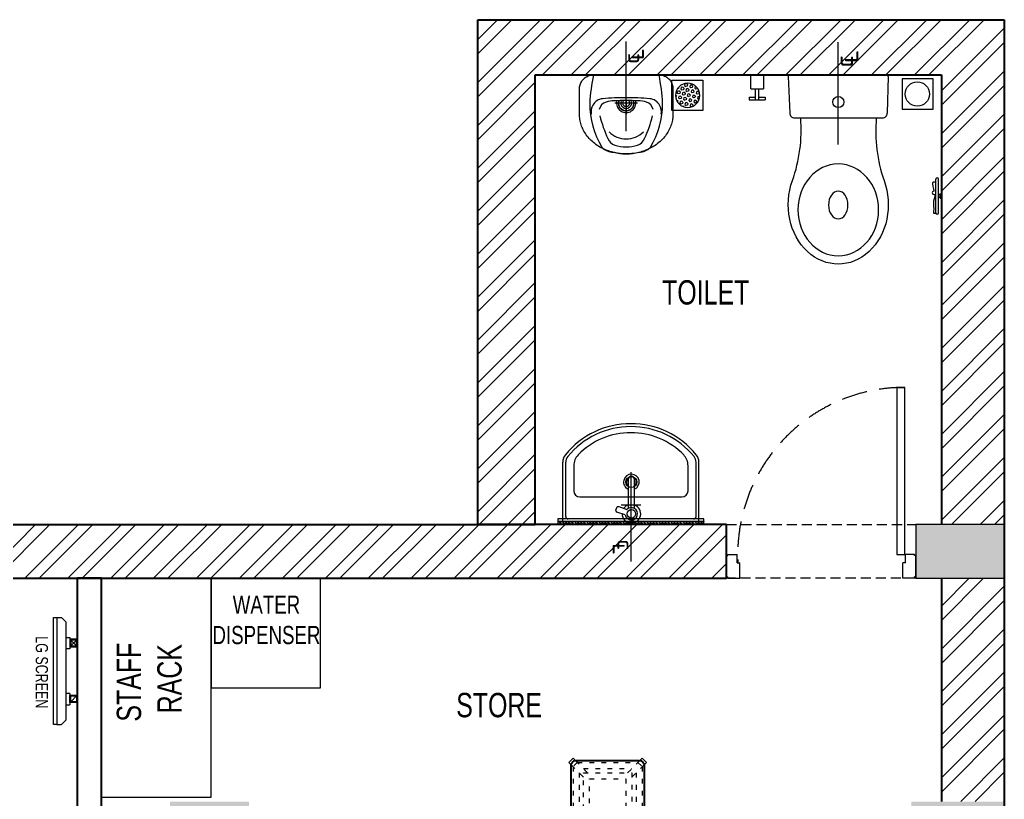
# Model space of a CAD drawing. Header units: feet. Extents: x 9611925 to 9618471, y -6313016 to -6297132.
# Drawn here: x 9614421 to 9618471, y -6300340 to -6297132 of the extents above; entities that cross this region are included whole.
import ezdxf

# ---------------------------------------------------------------- set-up
doc = ezdxf.new("R2010")
doc.units = ezdxf.units.FT
doc.header["$LTSCALE"] = 33
doc.header["$MEASUREMENT"] = 0
for name, pattern in [('a_p6_plan_L18$0$HIDDEN', [0.375, 0.25, -0.125]), ('ACAD_ISO03W100', [30, 12, -18]), ('CENTER', [2, 1.25, -0.25, 0.25, -0.25]), ('DOT2', [0.125, 0, -0.125]), ('HIDDEN', [9.524999999999995, 6.349999999999997, -3.174999999999998]), ('HIDDEN2', [4.7624999999999975, 3.174999999999998, -1.587499999999999])]:
    doc.linetypes.add(name, pattern=pattern)
for name, color, linetype, lineweight in [('A-COL', 243, 'Continuous', 9), ('centerline-toilets', 2, 'CENTER', 13), ('column hatch', 5, 'Continuous', 0), ('Door', 2, 'Continuous', 13), ('ele', 252, 'Continuous', 13), ('Fhitting', 152, 'Continuous', 30), ('Floor-Unit', 1, 'Continuous', 13), ('LENS-DIM', 252, 'Continuous', 5), ('LENS-DOOR', 34, 'Continuous', 20), ('LENS-PARTITION', 21, 'Continuous', 25), ('LENS-TEXT', 31, 'Continuous', 5), ('LENS_CURTAIN', 5, 'a_p6_plan_L18$0$HIDDEN', 9), ('LK-FF&E WALL', 1, 'Continuous', 9), ('LK-IT', 3, 'Continuous', 18), ('LN-ELEVATION-1', 81, 'Continuous', 25), ('LN-ELEVATION-3', 125, 'Continuous', 18), ('LN-ELEVATION-5', 167, 'Continuous', 5), ('LN-HATCH', 251, 'Continuous', 0), ('Mirror', 150, 'Continuous', 20), ('Panelling', 65, 'Continuous', 18), ('PARTITION', 22, 'Continuous', 30), ('Toilet', 5, 'Continuous', 9), ('TV', 92, 'Continuous', 18)]:
    doc.layers.add(name, color=color, linetype=linetype, lineweight=lineweight)
doc.layers.add('A-WALL', color=1, linetype='Continuous')
doc.styles.add('LK TXT', font='GILC____.TTF', dxfattribs={"height": 100})
doc.styles.get("Standard").update_dxf_attribs({"font": 'GILC____.TTF'})

# ---------------------------------------------------------------- blocks, each defined once
blk = doc.blocks.new('Stool')
at = {"layer": 'LN-ELEVATION-1', "ltscale": 0.5}
blk.add_lwpolyline([(-130, 300), (130, 300, -0.4142135623730951), (150, 280), (150, 20, -0.4142135623730951), (130, 0), (-130, 0, -0.4142135623730951), (-150, 20), (-150, 280, -0.4142135623730951)], format="xyb", close=True, dxfattribs=at)
at = {"layer": 'LN-ELEVATION-3', "linetype": 'ACAD_ISO03W100', "ltscale": 0.05}
for p, q in [((-82.3223304701969, 250), (-124.6966991401277, 292.374368671095)), ((-124.696699141059, 292.3743686703965), (124.6966991401277, 292.374368671095)), ((82.3223304701969, 250), (124.6966991401277, 292.374368671095)), ((-100, 232.3223304701969), (-142.3743686703965, 274.6966991415247)), ((-142.3743686708621, 274.6966991410591), (-142.3743686708621, 25.30330085894093)), ((-117.3743686703965, 249.6966991408263), (-117.3743686703965, 50.30330085847527)), ((-99.69669914059341, 267.3743686703965), (99.69669913966209, 267.374368671095)), ((100, 232.3223304701969), (142.3743686703965, 274.6966991415247)), ((117.3743686703965, 249.6966991408263), (117.3743686703965, 50.30330085847527)), ((142.3743686708621, 274.6966991410591), (142.3743686708621, 25.30330085894093)), ((-100, 67.67766952980308), (-142.3743686703965, 25.30330085847527)), ((-82.3223304701969, 50), (-124.6966991401277, 7.625631328905001)), ((82.3223304701969, 50), (124.6966991401277, 7.625631328905001)), ((100, 67.67766952980308), (142.3743686703965, 25.30330085847527)), ((-124.696699141059, 7.625631329603493), (124.6966991401277, 7.625631328905001)), ((-99.69669914059341, 32.62563132960349), (99.69669913966209, 32.625631328905))]:
    blk.add_line(p, q, dxfattribs=at)
for points in [[(-132.2008663183078, 299.8785358476453), (-124.696699141059, 292.3743686703965), (-142.3743686708621, 274.6966991410591), (-149.8785358476452, 282.200866318075)], [(132.2008663183078, 299.8785358476453), (124.696699141059, 292.3743686703965), (142.3743686708621, 274.6966991410591), (149.8785358476452, 282.200866318075)], [(-132.2008663183078, 0.1214641523547471), (-124.696699141059, 7.625631329603493), (-142.3743686708621, 25.30330085894093), (-149.8785358476452, 17.79913368192501)], [(132.2008663183078, 0.1214641523547471), (124.696699141059, 7.625631329603493), (142.3743686708621, 25.30330085894093), (149.8785358476452, 17.79913368192501)]]:
    blk.add_lwpolyline(points, dxfattribs=at)
for points in [[(-100, 250), (100, 250), (100, 50), (-100, 50)], [(-75, 225), (75, 225), (75, 75), (-75, 75)]]:
    blk.add_lwpolyline(points, close=True, dxfattribs=at)
at = {"layer": 'LN-ELEVATION-5', "ltscale": 0.5}
for points in [[(-149.8785358476452, 282.200866318075), (-160.0520382001996, 292.3743686706293), (-142.3743686708621, 310.0520381999668), (-132.2008663183078, 299.8785358478781)], [(149.8785358476452, 282.200866318075), (160.0520382001996, 292.3743686706293), (142.3743686708621, 310.0520381999668), (132.2008663183078, 299.8785358478781)], [(-149.8785358476452, 17.79913368192501), (-160.0520382001996, 7.625631329370662), (-142.3743686708621, -10.05203819996677), (-132.2008663183078, 0.1214641521219164)], [(149.8785358476452, 17.79913368192501), (160.0520382001996, 7.625631329370662), (142.3743686708621, -10.05203819996677), (132.2008663183078, 0.1214641521219164)]]:
    blk.add_lwpolyline(points, dxfattribs=at)
blk = doc.blocks.new('CLINIC SCREEN')
at = {"layer": 'TV'}
for p, q in [((-103.1090284836336, 42.85441964946222), (-127.4114311772946, 18.55201695591665)), ((-127.4114311772946, 42.85441964946222), (-103.1090284836336, 18.55201695591665)), ((102.7052824410566, 42.85441964946222), (127.007685134602, 18.55201695591665))]:
    blk.add_line(p, q, dxfattribs=at)
at = {"layer": 'TV', "ltscale": 12}
for p, q in [((-220.0000000000082, -19.41163062257681), (-200.5883693773149, 0)), ((200.5883693773149, 0), (-200.5883693773149, 0)), ((-138.5315413423604, 0), (-138.5315413423604, 15.514207008644)), ((-138.5315413423604, 15.514207008644), (-91.98892031613741, 15.514207008644)), ((-91.98892031613741, 15.514207008644), (-91.98892031613741, 0)), ((91.98892031610741, 15.514207008644), (91.98892031610741, 0)), ((91.98892031610741, 15.514207008644), (138.5315413423595, 15.514207008644)), ((138.5315413423595, 0), (138.5315413423595, 15.514207008644)), ((219.9999999999918, -19.41163062257681), (200.5883693773149, 0)), ((-220.0000000000082, -38.82326124538668), (-220.0000000000082, -19.41163062257681)), ((219.9999999999918, -38.82326124538668), (219.9999999999918, -19.41163062257681))]:
    blk.add_line(p, q, dxfattribs=at)
at = {"layer": 'TV'}
for points in [[(-130.4492315140169, 15.51421661919448), (-100.0712281470269, 15.51421661919448), (-100.0712281470269, 45.89221998606814), (-130.4492315140169, 45.89221998606814)], [(-127.4114311772946, 18.55201695591665), (-103.1090284836336, 18.55201695591665), (-103.1090284836336, 42.85441964946222), (-127.4114311772946, 42.85441964946222)], [(130.0454854713243, 15.51421661919448), (99.66748210433435, 15.51421661919448), (99.66748210433435, 45.89221998606814), (130.0454854713243, 45.89221998606814)], [(127.007685134602, 18.55201695591665), (102.7052824410566, 18.55201695591665), (102.7052824410566, 42.85441964946222), (127.007685134602, 42.85441964946222)]]:
    blk.add_lwpolyline(points, close=True, dxfattribs=at)
at = {"layer": 'TV', "ltscale": 12}
blk.add_lwpolyline([(-220.0000000000082, -51.71278328332107), (-220.0000000000082, -38.82326124538668), (219.9999999999918, -38.82326124538668), (219.9999999999918, -51.71278328332107)], close=True, dxfattribs=at)
at = {"layer": 'Floor-Unit', "color": 0, "ltscale": 2, "insert": (5.199680584678389, -100.4085774972336), "char_height": 50, "attachment_point": 5}
blk.add_mtext_dynamic_manual_height_columns('LG SCREEN', width=466.4796511627907, gutter_width=12.5, heights=[0], dxfattribs=at)
blk = doc.blocks.new('Wash Basin')
at = {"layer": 'PARTITION', "lineweight": 9}
h = blk.add_hatch(dxfattribs=at)
h.set_pattern_fill('ANSI38', color=256, scale=70, angle=989.9999999999998, style=0, double=1)
h.set_pattern_definition([(314.9999999999998, (-64.71346578747034, -33.32481618935708), (6.187184335382297, 6.187184335382283), []), (44.99999999999993, (-64.71346578747034, -33.32481618935708), (6.187184335382312, 18.56155300614686), [21.875, -13.125])])
h.paths.add_polyline_path([(300.0941287651658, -21.98777738737408), (-300.0941287651658, -22.00000000058208), (-300.0941287651658, -34.00000000058208), (300.0941287651658, -33.98777738737408)])
at = {"layer": 'centerline-toilets', "linetype": 'HIDDEN', "ltscale": 10}
blk.add_line((0, -238.0678792903709), (0, 129.808006190935), dxfattribs=at)
at = {"layer": 'Mirror', "ltscale": 0.5}
blk.add_lwpolyline([(-300.0941287651658, -34.00000000058208), (-300.0941287651658, -46.00000000058208), (300.0941287651658, -46.00000000058208), (300.0941287651658, -34.00000000058208)], close=True, dxfattribs=at)
at = {"layer": 'Panelling', "lineweight": 9}
blk.add_lwpolyline([(-300.0941287651658, -22.00000000058208), (-300.0941287651658, -34.00000000058208), (300.0941287651658, -34.00000000058208), (300.0941287651658, -22.00000000058208)], close=True, dxfattribs=at)
at = {"layer": 'Toilet', "ltscale": 100}
for p, q in [((-280, -32.00000000058208), (-280, -278.3423135242919)), ((-270, -22.00000000058208), (270, -22.00000000058208)), ((280, -32.00000000058208), (280, -278.3423135242919)), ((-268, -55.00000000058207), (-268, -278.3423135242919)), ((-258, -45.00000000058207), (258, -45.00000000058207)), ((268, -55.00000000058207), (268, -278.3423135242919)), ((-14.75394256017171, -88.57836779823992), (-14.58294607303105, -207.8757586760221)), ((10.97367832274176, -207.8757587235195), (10.80268183583394, -88.55792254640254))]:
    blk.add_line(p, q, dxfattribs=at)
blk.add_lwpolyline([(23.11144540272653, -61.62355844548438), (57.69729334814474, -73.5425448747119, -0.4142135623700193), (61.41500012157485, -81.17003832559566), (57.50521344458684, -92.51523855014239, -0.4142135623687794), (49.87771999370306, -96.23294532380532), (16.08098082058132, -84.58590182231274)], format="xyb", dxfattribs=at)
blk.add_lwpolyline([(40.65695853624492, -103.2068005428882), (-41.09953799587674, -103.2068005428882)], dxfattribs=at)
blk.add_lwpolyline([(-235, -264.0271915069043, 0.1918964941694492), (-217.1874080155976, -308.7300831892808, 0.4202357661762754), (217.1874080155976, -308.7300831893172, 0.191896494169451), (235, -264.0271915069115), (235, -160.5000000005821, 0.4142135623730951), (210, -135.5000000005821), (-210, -135.5000000005821, 0.4142135623730951), (-235, -160.5000000005821)], format="xyb", close=True, dxfattribs=at)
for centre, radius in [((-1.975630321074277, -66.50000000058208), 17.5), ((-1.975630321074277, -196.7635957537459), 22.5)]:
    blk.add_circle(centre, radius, dxfattribs=at)
for centre, radius, start, end in [((-270, -32.00000000058208), 10, 90, 180), ((270, -32.00000000058208), 10, 0, 90), ((-258, -55.00000000058207), 10, 90, 180), ((258, -55.00000000058207), 10, 0, 90), ((-1.975630321074277, -197.065354476148), 32.14736256360053, 113.0897544120751, 66.24597926171971), ((-1.975630321074277, -196.7635957537459), 20.45924138120723, 128.0403438055863, 237.2899289984687), ((-1.975630321074277, -196.7635957537459), 20.45924138120723, 304.4732923270086, 50.73322655079215), ((-230, -278.3423135242919), 50, 180, 218.4460647329942), ((-230, -278.3423135242919), 38, 180, 218.4460647329942), ((230, -278.3423135242919), 38, 321.5539352670057, 0), ((230, -278.3423135242919), 50, 321.5539352670057, 0), ((0, -89.26318603751132), 347.736813963071, 219.2825773815098, 320.7174226184902), ((0, -89.25957125263085), 335.7404287479508, 219.3129523468507, 320.6870476531492)]:
    blk.add_arc(centre, radius, start, end, dxfattribs=at)
for centre, major_axis, ratio, start_param, end_param in [((-1.975630321074277, -66.50000000058208), (-0.0007244262846731, 38.33493659709939), 0.9999999997470119, 4.720493185551212, 9.081981632517541), ((-1.975630321074277, -66.50000000058208), (-0.161652407392657, -25.55611315046938), 0.9999999997364025, 1.769108159146172, 7.074098355705205), ((-1.975630321074277, -66.50000000058208), (-0.0007244262846731, 38.33493659709939), 0.9999999997470119, 3.484555387064545, 4.08357603994855), ((-1.80463387700729, -207.8757586997708), (-9.035631208577575, 9.035631208577575), 0.9999999999964067, 0.7853981615407268, 3.926990815130519)]:
    blk.add_ellipse(centre, major_axis=major_axis, ratio=ratio, start_param=start_param, end_param=end_param, dxfattribs=at)
at = {"layer": 'centerline-toilets', "linetype": 'DOT2', "insert": (33.33187728072517, 61.84688704169094), "char_height": 75, "width": 495.826660318515, "attachment_point": 5, "rotation": 90}
blk.add_mtext('{\\fISOCPEUR|b0|i0|c0|p34;℄}', dxfattribs=at)
blk = doc.blocks.new('DLF-RSP-AR-CD-DWG-4DT-3113$0$X-TYPICAL TOILET UPPER FLOORS - 02$0$urinals')
at = {"layer": 'Toilet'}
for p, q in [((-4.5475e-12, -15.56661428403458), (-4.5475e-12, 8.286377168158651)), ((-46.09715475669872, -115.0000000000218), (46.09715475669327, -115.0000000000218)), ((-2.7285e-12, -105.4429753783333), (-2.7285e-12, -161.0971547567169))]:
    blk.add_line(p, q, dxfattribs=at)
blk.add_lwpolyline([(134.9999999999991, 0), (-134.9999999999991, 0, 0.0369487664006767), (-149.9999999999982, -116.1503670555612, 0.1380941034158666), (-99.77423321075003, -297.0872948749238, 0.2217213641091726), (-52.01775628641091, -317.8890631478586, 0.0626559245730378), (-8.49796933122e-05, -325.0000017671497, 0.0626559245730475), (52.01758632703338, -317.8890631478586, 0.2217207008690154), (99.77423321075003, -297.0872948749238, 0.1380941034158641), (149.9999999999982, -116.1503670555685, 0.0369487664006777)], format="xyb", close=True, dxfattribs=at)
for centre, radius, start, end in [((-94.27481093352071, -144.9234715912316), 47.11810289109449, 93.37081731520148, 154.4824387253665), ((-71.39627009237483, -149.8700101487557), 40.22765506777335, 106.7015627441882, 169.7250358418294), ((3.245766915242711, -1238.155136518551), 1144.670244824663, 90.16246512528313, 95.02645179237909), ((-50.51241933281471, -225.3451602337737), 118.5326152894133, 89.54541335481511, 105.8857460775884), ((-0.1277772639159593, -996.2166668547361), 890.7737006409425, 89.99178119205142, 93.18195442305822), ((-2.7285e-12, -115.0000000000218), 40, 167.4279671994436, 12.57203280055641), ((-2.7285e-12, -115.0000000000218), 33, 164.1813978616258, 15.81860213837415), ((-2.7285e-12, -115.0000000000218), 32, 163.604929760328, 16.39507023967201), ((-2.7285e-12, -115.0000000000218), 22.62135413059903, 155.6653304376655, 24.33466956233444), ((-2.7285e-12, -115.0000000000218), 14.7323792469192, 139.9108800322804, 40.08911996771955), ((-3.245766915251806, -1238.155136518551), 1144.670244824663, 84.9735482076209, 89.83753487471687), ((0.1277772639068644, -996.2166668547361), 890.7737006409425, 86.81804557694178, 90.0082188079486), ((50.51241933280562, -225.3451602337737), 118.5326152894133, 74.1142539224116, 90.45458664518488), ((71.39627009236665, -149.8700101487557), 40.22765506777335, 10.27496415817055, 73.29843725581178), ((94.27481093351253, -144.9234715912316), 47.11810289109449, 25.51756127463352, 86.62918268479851), ((-90.95333014834432, -152.7329236622463), 53.77394921319929, 148.4868266886055, 188.6401109395215), ((90.95333014833614, -152.7329236622463), 53.77394921319929, 351.3598890604785, 31.51317331139444), ((413.8982963433118, -38.37868533186702), 538.1616565584166, 193.993991329024, 204.5632062434074), ((-413.8982963433209, -38.37868533186702), 538.1616565584166, 335.4367937565926, 346.006008670976), ((-1.627792572718135, -165.2706388237202), 97.64476427368265, 224.9999999998895, 270.9551967833812), ((1.62779257270995, -165.2706388237202), 97.64476427368265, 269.0448032166188, 315.0000000001105), ((-30.08631462571975, -241.3059337647355), 50, 204.5632062434074, 250.460635897111), ((30.08631462571157, -241.3059337647355), 50, 289.539364102889, 335.4367937565926), ((-1.533770255527997, -160.8517433121305), 135.3705133602697, 250.460635897111, 270.6491845270783), ((1.533770255519812, -160.8517433121305), 135.3705133602697, 269.3508154729217, 289.539364102889)]:
    blk.add_arc(centre, radius, start, end, dxfattribs=at)
blk.add_open_spline([(135.0000000000218, 0), (105.3353530385498, 0), (75.67070607707728, 0), (-13.32323480733907, 2.274e-13), (-72.65252873028328, 2.274e-13), (-132.6900719520337, 2.274e-13), (-133.3983212508398, 2.274e-13), (-134.281768448908, 2.274e-13), (-134.4569663481699, 2.274e-13), (-134.747600608502, 2.274e-13), (-134.8630369695722, 2.274e-13), (-135.0060892340055, 2.274e-13), (-135.0064624712894, -1.193277512e-07), (-135.0170531848381, -2.2849590096e-06), (-135.0223488443722, -4.0993359107e-06), (-135.0382367304996, -1.1737902696e-05), (-135.0488298646186, -1.97575291168e-05), (-135.0806128910378, -5.26041751527e-05), (-135.1018064074043, -8.62189622239e-05), (-135.1654014043424, -0.0002222625089416), (-135.207817332803, -0.0003598904754654), (-135.3351225205075, -0.0009139553433215), (-135.4200691828771, -0.001471573562867), (-135.6751356392894, -0.0037122140454358), (-135.8454819154825, -0.005963027991811), (-136.3574010580367, -0.0150109124137998), (-136.6998544433754, -0.0241035279482276), (-137.7305242649482, -0.0607541935196423), (-138.4220536117127, -0.097686986413919), (-140.5080748643645, -0.2474448411821868), (-141.9140495439027, -0.3992694707415012), (-146.1615007839476, -1.02114614714037), (-149.0331357298746, -1.658535092420152), (-154.7518101202553, -3.41613828127015), (-157.5984620125504, -4.536659711778838), (-163.1465284251908, -7.264764980859354), (-165.8474082270705, -8.872454711613045), (-170.981741827156, -12.53873878342233), (-173.4146413081869, -14.5971666483058), (-177.906166885367, -19.08908202548741), (-179.9643754122968, -21.52215186033345), (-183.6301907623958, -26.65676477099555), (-185.2376312556147, -29.35775349851633), (-187.9652297344436, -34.90597265862334), (-189.0854937427912, -37.75266842165093), (-190.8425938294221, -43.47137026403243), (-191.4797371708415, -46.34298888964758), (-191.9919097605824, -49.84306461127676), (-192.077374217121, -50.50936302376794), (-192.2977468813131, -52.49991862553179), (-192.3966084331296, -53.81579509073117), (-192.4734941441805, -55.66879078878696), (-192.4883196677314, -56.21857700367218), (-192.496870256929, -56.88770939302139), (-192.4980415940107, -57.00997546670373), (-192.4992414002611, -57.19748434012058), (-192.4995479992234, -57.26283923326923), (-192.4998738983178, -57.37188175668461), (-192.4999546497274, -57.41559451898957), (-192.4999950294581, -57.47262341266742), (-192.4999998312229, -57.48595819937031), (-192.5000003243775, -57.52595679718206), (-192.4999999999782, -57.60927353243437), (-192.4999999999782, -57.72001920997377), (-192.4999999999782, -57.77539204874369), (-192.4999999999782, -57.94151056505302), (-192.4999999999782, -58.05225624259264), (-192.4999999999782, -58.38449327521129), (-192.4999999999782, -58.60598463029032), (-192.4999999999782, -59.27045869552739), (-192.4999999999782, -59.71344140568567), (-192.4999999999782, -61.04238953616004), (-192.4999999999782, -61.92835495647637), (-192.4999999999782, -64.58625121742534), (-192.4999999999782, -66.35818205805799), (-192.4999999999782, -71.67397457995594), (-192.4999999999782, -75.21783626122124), (-192.4999999999782, -85.84942130501715), (-192.4999999999782, -92.93714466754773), (-192.4999999999782, -114.2003147551393), (-192.4999999999782, -128.3757614802005), (-192.4999999999782, -146.0625065335298), (-192.4999999999782, -144.5738048617977), (-192.4999999999782, -149.2112419741259), (-192.4999999999782, -150.3373807581863), (-192.4999999999782, -153.7157971103672), (-192.4999999999782, -155.9680746784879), (-192.4999999999782, -158.5060066698138), (-192.4999999999782, -158.7916610930192), (-192.4999999999782, -159.2427020504906), (-192.4999999999782, -159.4080885847565), (-192.4999999999782, -159.6877588407215), (-192.4999999999782, -159.8020425624204), (-192.4999999999782, -159.9401879191086), (-192.4999999999782, -159.9640495540977), (-192.4999999999782, -160.0097689728666), (-192.499996421247, -160.0440525330155), (-192.4999643757641, -160.104952970559), (-192.4999385281542, -160.1354066471763), (-192.4998314906368, -160.2267780325826), (-192.4997208060357, -160.2877060969351), (-192.4992706129669, -160.4705315680455), (-192.4988129651545, -160.5924702530042), (-192.4969661832839, -160.9584502616815), (-192.4951032094926, -161.2026555415623), (-192.4876087275813, -161.9359178476325), (-192.4800716371877, -162.4256213779233), (-192.4497571986702, -163.8972417424418), (-192.4192763048381, -164.8816689491061), (-192.2963859407732, -167.8443601815493), (-192.1725217451708, -169.8320432125226), (-191.6702797904039, -175.8273667212115), (-191.1611082412308, -179.8674218867413), (-189.2689630843825, -190.9417939809036), (-187.5187975353817, -198.0301520545986), (-182.8335725814559, -212.1757821290298), (-179.8980525958225, -219.2325052385784), (-172.8234117350846, -233.0968568300414), (-168.6841000434473, -239.9037905012674), (-159.2549403987001, -253.0454586305236), (-153.9652371668557, -259.379470229105), (-142.3610169376685, -271.3688433516364), (-136.0469754966913, -277.0235842421638), (-122.5830627030569, -287.4852784505018), (-115.4339174138625, -292.2918274844595), (-100.5336337623292, -300.9411013099287), (-92.78333124286517, -304.7837051255591), (-76.93540386034736, -311.4502324650508), (-68.83856359988783, -314.2743166926488), (-52.54813771902468, -318.9094578767903), (-44.3551540822018, -320.7208905446411), (-28.09766422605981, -323.3885338293181), (-20.03351017174828, -324.2452316631242), (-9.424407998249535, -324.8186507928577), (-6.740670549843343, -324.9146929727227), (-2.541294352623708, -324.9908912051677), (-1.014315851566152, -325.0028880619856), (2.036791116084486, -324.9959492932932), (3.569827181100436, -324.9769325151441), (8.189732633019958, -324.8718838178048), (11.29743471029269, -324.7378363960885), (20.68934946575928, -324.1333461154121), (27.04290265062991, -323.4601654556735), (41.80139781238676, -321.2305755023596), (50.23999478411247, -319.4658943264186), (67.03734023472111, -314.8652250617469), (75.39541298363952, -312.0287856304914), (91.75936961286243, -305.2736148746307), (99.7643516501057, -301.3546813595407), (115.1434400448929, -292.4912148852103), (122.5165764177182, -287.5468142099547), (136.3756982075897, -276.758097672075), (142.8608430866302, -270.9142526187757), (154.7380516223206, -258.5122041911341), (160.1295767143733, -251.9547274426545), (169.6852635787454, -238.3524876585086), (173.8492842636328, -231.3085654467875), (180.8978067359608, -216.9779216659792), (183.7825645728694, -209.6919949490896), (188.3007156192507, -195.1140848347474), (189.9346737316168, -187.8227087036603), (191.1840609344508, -179.3163223890908), (191.3580380264129, -178.0039348904486), (191.8233173539161, -174.0784034933799), (192.057946061775, -171.4769170618926), (192.282645325045, -167.9054949954279), (192.3343052322775, -166.9187583098144), (192.4580821737554, -163.9678661429329), (192.4989909393634, -162.013038042752), (192.5000275633615, -159.9821342127634), (192.5000000000218, -159.9224785452215), (192.5000000000218, -159.79307529839), (192.5000000000218, -159.7283736749743), (192.5000000000218, -159.5342688047269), (192.5000000000218, -159.4048655578954), (192.5000000000218, -159.0166558174007), (192.5000000000218, -158.7578493237377), (192.5000000000218, -157.9814298427484), (192.5000000000218, -157.4638168554225), (192.5000000000218, -155.9109778934439), (192.5000000000218, -154.8757519187916), (192.5000000000218, -151.7700739948347), (192.5000000000218, -149.6996220455301), (192.5000000000218, -143.4882661976162), (192.5000000000218, -144.347362299007), (192.5000000000218, -131.9246506031793), (192.5000000000218, -123.642842805961), (192.5000000000218, -98.79741941430552), (192.5000000000218, -82.23380381986885), (192.5000000000218, -64.84578365063203), (192.5000000000218, -64.0213790758321), (192.5000000000218, -61.54816535143254), (192.5000000000218, -59.89935620183292), (192.5000000000218, -58.00998844622473), (192.5000000000218, -57.76942984021594), (192.5000000000218, -57.49274907784002), (192.499998838924, -57.47911258059002), (192.4999756668194, -57.44431269662868), (192.4999561805543, -57.4269094915121), (192.4998739944462, -57.37469011354438), (192.499787567282, -57.3398641780534), (192.4994331634852, -57.23534753620175), (192.4990700643893, -57.16561799409532), (192.4975985787632, -56.95627575957587), (192.4961080012763, -56.81650945311571), (192.4900940107291, -56.39661016926675), (192.4840282944246, -56.11587673401686), (192.4595555625769, -55.2713907425973), (192.4348721360084, -54.70535101709879), (192.3348933918678, -52.99906669626466), (192.2336529024164, -51.85063392816892), (191.8201097009723, -48.38130602370188), (191.3976066809859, -46.03606142272087), (190.0123624707134, -40.43900391265924), (188.9035838720251, -37.18247124511481), (186.0547772968666, -30.82026903956307), (184.3144513501752, -27.71555679796666), (180.2457153816676, -21.83694617079323), (177.9175711211701, -19.06409479178683), (172.7827831035551, -14.00634504821505), (169.9769390510123, -11.72221112323927), (164.0463850254914, -7.747615767943671), (160.9227285040119, -6.057372140880033), (154.5371660888572, -3.309309329362349), (151.2761959855666, -2.251153484609176), (144.7863564140075, -0.7410639178328893), (141.558048455473, -0.2884559583496866), (137.2641564939213, -0.0330454220411411), (136.1252210402749, 0), (135.0000000000218, 0)], degree=3, knots=[0, 0, 0, 0, 0.3296071884608014, 0.3296071884608014, 0.9888215653824044, 0.9888215653824044, 0.9966910020358062, 0.9966910020358062, 0.9986376453609405, 0.9986376453609405, 0.9999202715950525, 0.9999202715950525, 1.000227114965755, 1.000227114965755, 1.000533958336457, 1.000533958336457, 1.001147645077862, 1.001147645077862, 1.002375018560673, 1.002375018560673, 1.004829765526294, 1.004829765526294, 1.009739259457536, 1.009739259457536, 1.019558247320021, 1.019558247320021, 1.039196223044989, 1.039196223044989, 1.078472174494926, 1.078472174494926, 1.1570240773948, 1.1570240773948, 1.314127883194549, 1.314127883194549, 1.471231688994297, 1.471231688994297, 1.628335494794045, 1.628335494794045, 1.785439300593793, 1.785439300593793, 1.942543106393542, 1.942543106393542, 2.09964691219329, 2.09964691219329, 2.256750717993039, 2.256750717993039, 2.413854523792787, 2.413854523792787, 2.45094359105979, 2.45094359105979, 2.525121725593796, 2.525121725593796, 2.55664088826819, 2.55664088826819, 2.563698676682492, 2.563698676682492, 2.567478738951607, 2.567478738951607, 2.570009988159922, 2.570009988159922, 2.570782632421826, 2.570782632421826, 2.572327920945634, 2.572327920945634, 2.573873209469442, 2.573873209469442, 2.576963786517057, 2.576963786517057, 2.583144940612287, 2.583144940612287, 2.595507248802747, 2.595507248802747, 2.620231865183668, 2.620231865183668, 2.669681097945509, 2.669681097945509, 2.768579563469191, 2.768579563469191, 2.966376494516556, 2.966376494516556, 3.361970356611286, 3.361970356611286, 3.459960077400161, 3.459960077400161, 3.491387206257657, 3.491387206257657, 3.55424146397265, 3.55424146397265, 3.562213215317918, 3.562213215317918, 3.566828653483477, 3.566828653483477, 3.570017966647174, 3.570017966647174, 3.57068387273989, 3.57068387273989, 3.57129385740351, 3.57129385740351, 3.57190384206713, 3.57190384206713, 3.573123811394369, 3.573123811394369, 3.575563750048849, 3.575563750048849, 3.580443627357808, 3.580443627357808, 3.590203381975726, 3.590203381975726, 3.609722891211562, 3.609722891211562, 3.648761909683234, 3.648761909683234, 3.726839946626579, 3.726839946626579, 3.861362010243008, 3.861362010243008, 3.995884073859437, 3.995884073859437, 4.130406137475866, 4.130406137475866, 4.264928201092295, 4.264928201092295, 4.399450264708724, 4.399450264708724, 4.533972328325153, 4.533972328325153, 4.668494391941582, 4.668494391941582, 4.803016455558011, 4.803016455558011, 4.93753851917444, 4.93753851917444, 5.072060582790869, 5.072060582790869, 5.118026198867305, 5.118026198867305, 5.144558031518944, 5.144558031518944, 5.171089864170584, 5.171089864170584, 5.224153529473863, 5.224153529473863, 5.330280860080422, 5.330280860080422, 5.468862833682332, 5.468862833682332, 5.607444807284243, 5.607444807284243, 5.746026780886153, 5.746026780886153, 5.884608754488064, 5.884608754488064, 6.023190728089974, 6.023190728089974, 6.161772701691885, 6.161772701691885, 6.300354675293795, 6.300354675293795, 6.438936648895706, 6.438936648895706, 6.577518622497616, 6.577518622497616, 6.60287550622664, 6.60287550622664, 6.653589273684687, 6.653589273684687, 6.673028302144214, 6.673028302144214, 6.711906359063266, 6.711906359063266, 6.71371198576324, 6.71371198576324, 6.715517612463215, 6.715517612463215, 6.719128865863165, 6.719128865863165, 6.726351372663065, 6.726351372663065, 6.740796386262864, 6.740796386262864, 6.769686413462464, 6.769686413462464, 6.827466467861662, 6.827466467861662, 6.943026576660058, 6.943026576660058, 7.174146794256852, 7.174146794256852, 7.63638722945044, 7.63638722945044, 7.659393868747179, 7.659393868747179, 7.705407147340659, 7.705407147340659, 7.712120410764156, 7.712120410764156, 7.713128470941848, 7.713128470941848, 7.71413653111954, 7.71413653111954, 7.716152651474923, 7.716152651474923, 7.720184892185691, 7.720184892185691, 7.728249373607226, 7.728249373607226, 7.744378336450297, 7.744378336450297, 7.776636262136437, 7.776636262136437, 7.841152113508718, 7.841152113508718, 7.970183816253281, 7.970183816253281, 8.148440131053812, 8.148440131053812, 8.32669644585434, 8.32669644585434, 8.504952760654874, 8.504952760654874, 8.683209075455405, 8.683209075455405, 8.861465390255937, 8.861465390255937, 9.039721705056468, 9.039721705056468, 9.217978019857, 9.217978019857, 9.283185307179586, 9.283185307179586, 9.283185307179586, 9.283185307179586], dxfattribs=at)
blk = doc.blocks.new('jALI')
at = {"layer": 'Toilet', "ltscale": 5}
h = blk.add_hatch(dxfattribs=at)
h.set_pattern_fill('HEX', color=256, scale=50, angle=135, double=1)
h.set_pattern_definition([(135, (-344825.8629864738, 460708.1869492117), (-7.654655446197432, -7.65465544619743), [6.25, -12.5]), (255, (-344825.8629864738, 460708.1869492117), (10.4564537967226, -2.80179835052517), [6.25, -12.5]), (195, (-344830.2824038562, 460712.6063665941), (2.801798350525164, -10.4564537967226), [6.25, -12.5])])
edge = h.paths.add_edge_path()
edge.add_arc((-393187.5478222936, 163647.6289079433), 50, -90, 270)
blk.add_lwpolyline([(-393249.5478222936, 163581.8745342398), (-393125.5478222936, 163581.8745342398), (-393125.5478222936, 163709.3782789116), (-393249.5478222936, 163709.3782789116)], close=True, dxfattribs=at)
blk.add_circle((-393187.5478222936, 163647.6289079433), 50, dxfattribs=at)
blk = doc.blocks.new('Urinal')
at = {"layer": 'centerline-toilets', "linetype": 'HIDDEN', "ltscale": 10}
blk.add_line((0, 230.8758839690709), (0, -137.000001512235), dxfattribs=at)
at = {"layer": 'Fhitting', "lineweight": 0, "ltscale": 0.5, "rotation": 180}
blk.add_blockref('DLF-RSP-AR-CD-DWG-4DT-3113$0$X-TYPICAL TOILET UPPER FLOORS - 02$0$urinals', (0, -4.656613e-10), dxfattribs=at)
at = {"layer": 'Fhitting', "lineweight": 0, "ltscale": 0.5, "xscale": -1, "rotation": 90}
blk.add_blockref('jALI', (163394.4367869734, -393103.5478222946), dxfattribs=at)
at = {"layer": 'centerline-toilets', "linetype": 'DOT2', "insert": (-31.35624695965089, -69.03888236299099), "char_height": 75, "width": 495.826660318515, "attachment_point": 5, "rotation": 269.99999999999994}
blk.add_mtext('{\\fISOCPEUR|b0|i0|c0|p34;℄}', dxfattribs=at)
blk = doc.blocks.new('WC')
at = {"layer": 'centerline-toilets', "linetype": 'HIDDEN', "ltscale": 10}
blk.add_line((0, 286.2958382707602), (0, -134.6853325402244), dxfattribs=at)
at = {"layer": 'Toilet'}
for p, q in [((-412.7979797990993, 566.9391568473073), (-412.7979797990993, 428.9391568473075)), ((-400.7979797990993, 566.9391568473073), (-400.7979797990993, 428.9391568473075)), ((-418.7979797990992, 506.9391568473074), (-424.7979797990992, 506.9391568473074)), ((-424.7979797990992, 506.9391568473074), (-424.7979797990992, 488.9391568473074)), ((-418.7979797990992, 488.9391568473074), (-424.7979797990992, 488.9391568473074)), ((-418.7979797990992, 506.9391568473074), (-418.7979797990992, 488.9391568473074)), ((-418.7979797990992, 503.9391568473075), (-412.7979797990993, 503.9391568473075)), ((-418.7979797990992, 491.9391568473074), (-412.7979797990993, 491.9391568473074)), ((180.5927414200269, 176.815278308868), (-182.556142896181, 176.815278308868)), ((-205.7725320039317, 5.926001816396819), (-201.7160837631672, 157.2330230183852)), ((205.7725320039317, 5.926001816396819), (199.7526822867803, 157.2330230183852)), ((-200.0543949760031, 0), (200.0543949760031, 0))]:
    blk.add_line(p, q, dxfattribs=at)
at = {"layer": 'Toilet', "ltscale": 100}
for p, q in [((366.0861393199302, 102.9920874625677), (300.3083048430271, 102.9920874625095)), ((300.30830484326, 91.54852218885208), (300.3083048430271, 102.9920874625095)), ((326.331082917517, 91.54852218885208), (300.30830484326, 91.54852218885208)), ((326.331082917517, 102.9920874625095), (326.331082917517, 57.21782636787975)), ((340.063361245906, 102.9920874625095), (340.0633612461388, 57.21782636787975)), ((366.086139320163, 91.54852218891027), (340.0633612461388, 91.54852218885208)), ((366.086139320163, 91.54852218891027), (366.086139320163, 102.9920874625677)), ((307.1744440074545, -4.074536e-10), (307.1744440074545, 57.21782636787975)), ((359.2200001559686, 57.21782636793796), (307.1744440074545, 57.21782636787975)), ((359.2200001559686, 57.21782636793796), (359.2200001559686, -3.49246e-10)), ((359.2200001559686, -3.49246e-10), (307.1744440074545, -4.074536e-10))]:
    blk.add_line(p, q, dxfattribs=at)
at = {"layer": 'Toilet'}
blk.add_circle((-0.2857134367804974, 111.5676235100181), 22.88713054731488, dxfattribs=at)
for centre, radius, start, end in [((-406.7979797990992, 566.9391568473073), 6, 0, 180), ((-406.7979797990992, 428.9391568473075), 6, 180, 0), ((-776.4252137581352, 231.0819697503539), 622.2680866278017, 354.9970003378784, 19.06186307169785), ((776.0328844110481, 226.3990844733362), 623.4432827196409, 160.519589047048, 184.5616761992302), ((-182.4380497655365, 157.5352372747657), 19.28040269973926, 90.35094080903318, 180.8981301276673), ((180.4746482893824, 157.5352372747657), 19.28040269973926, 359.1018698723327, 89.64905919096681), ((-200.0543949760031, 5.72178263682872), 5.72178263682872, 177.9545915110681, 270), ((200.0543949760031, 5.72178263682872), 5.72178263682872, 270, 2.045408488931865)]:
    blk.add_arc(centre, radius, start, end, dxfattribs=at)
at = {"layer": 'Toilet', "extrusion": (0, 0, -1)}
for centre, major_axis, ratio, start_param, end_param in [((0, 533.5337650458841), (-8.43e-14, -244.6286735628217), 0.8420279271674843, 7.436325980537995, 11.41322994100081), ((0, 535.0673360529563), (-1.97e-14, -57.2178263682872), 0.7, 1.570796326794896, 7.853981633974482)]:
    blk.add_ellipse(centre, major_axis=major_axis, ratio=ratio, start_param=start_param, end_param=end_param, dxfattribs=at)
blk.add_ellipse((0, 555.0129157723858), major_axis=(-6.5e-14, -188.8188270153477), ratio=0.8787878787878787, dxfattribs=at)
at = {"layer": 'Toilet'}
blk.add_open_spline([(-400.7979797990993, 440.9812579345889), (-397.1017245875382, 440.5392413198887), (-384.272368182084, 439.0050429589682), (-388.9986424445753, 459.3206578283151), (-395.6177634203054, 479.7532535305932), (-385.6000390281565, 477.9531818908857), (-385.8943579708215, 491.277749300945), (-402.6759011854702, 487.229470669479), (-384.8389140961484, 532.0884480134423), (-395.5184431350181, 546.6368104346082), (-390.8815714643073, 570.2364144729171), (-397.1683210631592, 568.7960733613664), (-400.7979797990993, 567.9644915373938)], degree=3, knots=[0, 0, 0, 0, 9.744971934705973, 33.82388686810737, 47.58355076290899, 49.4979151278385, 60.56050204634084, 63.82228440520703, 93.50801890349248, 135.7569247839274, 141.9043522613065, 150.3019062020757, 150.3019062020757, 150.3019062020757, 150.3019062020757], dxfattribs=at)
at = {"layer": 'Fhitting', "lineweight": 0, "ltscale": 0.5, "rotation": 270}
blk.add_blockref('jALI', (-163972.8745342343, -393109.1750712174), dxfattribs=at)
at = {"layer": 'centerline-toilets', "linetype": 'DOT2', "insert": (-35.88272588187829, -56.91358223470706), "char_height": 85.8267395524308, "width": 567.4024751774504, "attachment_point": 5, "rotation": 270}
blk.add_mtext('{\\fISOCPEUR|b0|i0|c0|p34;℄}', dxfattribs=at)
blk = doc.blocks.new('*U50')
at = {"layer": 'LENS-DOOR'}
for p, q in [((548118.8452669581, 1779262.445513586), (548118.8452669512, 1778575.612122191)), ((548118.8452669581, 1779262.445513586), (548151.2940886718, 1779262.445513572)), ((548151.2940886451, 1778575.612122177), (548151.2940886718, 1779262.445513572)), ((547418.4915317516, 1778570.203985283), (547423.8996686843, 1778570.203985258)), ((547418.4915317273, 1778482.514290841), (547418.4915317516, 1778570.203985283)), ((547423.8996686894, 1778575.61212223), (547461.75662736, 1778575.61212222)), ((547423.8996686843, 1778570.203985258), (547423.8996686894, 1778575.61212223)), ((547461.7566273455, 1778540.459232103), (547461.75662736, 1778575.61212222)), ((548118.8452669512, 1778575.612122191), (548151.2940886451, 1778575.612122177)), ((548191.8551158066, 1778575.612122211), (548153.9981571262, 1778575.612122177)), ((548153.9981571165, 1778540.459232065), (548153.9981571262, 1778575.612122177)), ((548191.8551157968, 1778570.203985239), (548191.8551158066, 1778575.612122211)), ((548197.2632527371, 1778570.203985239), (548191.8551157968, 1778570.203985239)), ((548197.263252725, 1778482.514290831), (548197.2632527371, 1778570.203985239)), ((547461.7566273455, 1778540.459232103), (547472.5729012527, 1778540.459232084)), ((547472.57290125, 1778477.106153903), (547472.5729012527, 1778540.459232084)), ((548143.181883229, 1778477.106153841), (548143.1818832144, 1778540.459232036)), ((548153.9981571165, 1778540.459232065), (548143.1818832144, 1778540.459232036)), ((547418.4915317273, 1778482.514290841), (547423.8996686867, 1778482.514290841)), ((547423.8996686867, 1778477.106153913), (547423.8996686867, 1778482.514290841)), ((547423.8996686867, 1778477.106153913), (547472.57290125, 1778477.106153903)), ((548191.8551157822, 1778477.10615386), (548143.181883229, 1778477.106153841)), ((548191.8551157822, 1778477.10615386), (548191.8551157822, 1778482.514290831)), ((548197.263252725, 1778482.514290831), (548191.8551157822, 1778482.514290831))]:
    blk.add_line(p, q, dxfattribs=at)
at = {"layer": 'LENS-DOOR', "color": 7, "linetype": 'HIDDEN2'}
blk.add_ellipse((548151.2940886451, 1778575.612122177), major_axis=(-686.8333928178016, 0.0035751874095782), ratio=0.9999999979146821, start_param=-1.570791121506941, end_param=0.0512086788949202, dxfattribs=at)
blk = doc.blocks.new('A$C79d33211')
at = {"layer": 'column hatch'}
h = blk.add_hatch(color=8, dxfattribs=at)
h.dxf.hatch_style = 1
h.paths.add_polyline_path([(3121.175347477198, -5306.958965048194), (2723.393348708749, -5306.958965048194), (2723.393348708749, -5820.710830215364), (3121.175347477198, -5820.710830215364)])
h.paths.add_polyline_path([(25.40108896791935, -5160.592115476728), (-276.2509049028158, -5160.592115476728), (-276.2509049028158, -5514.921799395233), (25.40108895301819, -5514.921799395233)])
h.paths.add_polyline_path([(-2905.87731321156, -5903.809732742608), (-3305.990715119057, -5908.47807560116), (-3301.326175287366, -6416.789603043348), (-2899.946735709906, -6412.106488622725)])
h.paths.add_polyline_path([(-3034.129782110453, 2650.034642547369), (-3384.513172637671, 2648.393933154643), (-3382.185202935711, 2394.706779114902), (-3034.129782110453, 2396.336587533355)])
h.paths.add_polyline_path([(0, 354.3296839185059), (-250.8498159497976, 354.3296839185059), (-250.8498159497976, 0), (0, 0)])
h.paths.add_polyline_path([(0, 2655.199726831168), (-250.8498159497976, 2655.199726831168), (-250.8498159497976, 2386.416801113635), (0, 2386.416801113635)])
h.paths.add_polyline_path([(-250.8498159497976, 2655.199726831168), (-276.2509049028158, 2655.199726831168), (-276.2509049028158, 2386.416801113635), (-250.8498159497976, 2386.416801113635)])
h.paths.add_polyline_path([(25.40108896791935, 2655.199726831168), (0, 2655.199726831168), (0, 2386.416801113635), (25.40108895301819, 2386.416801113635)])
h.paths.add_polyline_path([(3121.175347477198, 2649.750983919949), (2750.889859974384, 2649.750983916223), (2750.889859974384, 2395.740094266832), (3121.175347477198, 2395.740094266832)])
h.paths.add_polyline_path([(3121.175347477198, 5906.539114344865), (2738.788781180978, 5906.539114341139), (2738.788781180978, 5653.618621304631), (3121.175347477198, 5653.618621304631)])
h.paths.add_polyline_path([(3121.175347477198, 7046.011557545513), (2757.289428174496, 7046.011557541787), (2757.289428174496, 6825.007229872048), (3121.175347477198, 6825.007229872048)])
h.paths.add_polyline_path([(0, 5906.539114341139), (-250.8498159497976, 5906.539114341139), (-250.8498159497976, 5652.528224691748), (0, 5652.528224691748)])
h.paths.add_polyline_path([(-250.8498159497976, 5906.539114341139), (-310.8072192817926, 5906.539114341139), (-310.8072192817926, 5652.528224691748), (-250.8498159497976, 5652.528224691748)])
h.paths.add_polyline_path([(14.45847381651401, 5906.539114341139), (0, 5906.539114341139), (0, 5652.528224691748), (14.45847381651401, 5652.528224691748)])
h.paths.add_polyline_path([(-3049.318681374192, 5893.71572827734), (-3049.379889383912, 5906.787068001926), (-3414.398254777305, 5905.077828723937), (-3412.07739465218, 5652.165430497378), (-3049.318681374192, 5653.864088719711)])
at = {"layer": 'LN-HATCH'}
h = blk.add_hatch(dxfattribs=at)
h.set_pattern_fill('ANSI32', color=256, scale=333, angle=180)
h.set_pattern_definition([(225, (-7066126.971059603, 5281049.977552323), (88.29995930067012, -88.29995930067015), []), (225, (-7066185.837699038, 5281049.977552323), (88.29995930067012, -88.29995930067015), [])])
h.paths.add_polyline_path([(3121.175347477198, 2395.740094266832), (2801.692037910223, 2395.740094266832), (2801.692037910223, -5306.958965048194), (3121.175347477198, -5306.958965048194)])
h.paths.add_polyline_path([(-3083.743459641933, 2396.104265942238), (-3382.185202935711, 2394.706779114902), (-3305.990715119057, -5908.47807560116), (-2986.892774686218, -5904.754984636792)])
h.paths.add_polyline_path([(-3098.997194856405, 5653.63146352768), (-3412.07739465218, 5652.165430497378), (-3384.513172637671, 2648.393933154643), (-3084.931403085589, 2649.796758278273)])
h.paths.add_polyline_path([(-3104.482292816043, 6825.007229872048), (1978.517707183957, 6825.007229872048), (1978.517707183957, 7046.011557549238), (1191.493552044034, 7046.011557549238), (955.2701363116502, 7046.011557549238), (-3424.868076011538, 7046.011557549238), (-3414.398254777305, 5905.077828723937), (-3100.181510359049, 5906.549183735624)])
h.paths.add_polyline_path([(3121.175347477198, 9123.03902137652), (3086.228117734194, 9123.03902137652), (2862.859687119723, 9123.03902137652), (955.2701363116502, 9123.03902137652), (955.2701363116502, 8895.701784472913), (955.2701363116502, 7046.011557549238), (1191.493552044034, 7046.011557549238), (1191.493552044034, 8895.701784472913), (2862.859687119723, 8895.701784472913), (2862.859687119723, 7046.011557542719), (3121.175347477198, 7046.011557545513)])
h.paths.add_polyline_path([(3121.175347477198, 5653.618621304631), (2839.793671354652, 5653.618621304631), (2839.793671354652, 2649.750983917155), (3121.175347477198, 2649.750983919949)])
h.paths.add_polyline_path([(3121.175347477198, 6825.007229872048), (2862.859687119723, 6825.007229872048), (2862.859687119723, 5906.539114342071), (3121.175347477198, 5906.539114344865)])
at = {"layer": 'A-COL'}
for p, q in [((3121.175347477198, 7046.011557545513), (2757.289428174496, 7046.011557541787)), ((2757.289428174496, 7046.011557549238), (2757.289428174496, 6825.007229872048)), ((2757.289428174496, 6825.007229872048), (3121.175347477198, 6825.007229872048))]:
    blk.add_line(p, q, dxfattribs=at)
at = {"layer": 'A-WALL'}
for p, q in [((955.2701363116502, 8895.701784472913), (955.2701363116502, 9123.03902137652)), ((955.2701363116502, 9123.03902137652), (2862.859687119723, 9123.03902137652)), ((2862.859687119723, 9123.03902137652), (3086.228117734194, 9123.03902137652)), ((3086.228117734194, 9123.03902137652), (3121.175347477198, 9123.03902137652)), ((3121.175347477198, 9123.03902137652), (3121.175347477198, -5820.710830215364)), ((955.2701363116502, 7046.011557549238), (955.2701363116502, 8895.701784472913)), ((1191.493552044034, 7046.011557549238), (1191.493552044034, 8895.701784472913)), ((1191.493552044034, 8895.701784472913), (2862.859687119723, 8895.701784472913)), ((2862.859687119723, 8895.701784472913), (2862.859687119723, 7046.011557549238)), ((-3424.868076011538, 7046.011557549238), (1191.493552044034, 7046.011557549238)), ((1191.493552044034, 7046.011557549238), (955.2701363116502, 7046.011557549238)), ((1978.517707183957, 7046.011557549238), (1191.493552044034, 7046.011557549238)), ((1978.517707183957, 6825.007229872048), (1978.517707183957, 7046.011557549238)), ((-3104.482292816043, 6825.007229872048), (1978.517707183957, 6825.007229872048)), ((2862.859687119723, 6825.007229872048), (2862.859687119723, 5906.539114341139))]:
    blk.add_line(p, q, dxfattribs=at)
at = {"layer": 'LENS_CURTAIN', "ltscale": 5}
blk.add_lwpolyline([(1978.517707183957, 7046.011557549238), (2757.289428174496, 7046.011557549238), (2757.289428174496, 6825.007229872048), (1978.517707183957, 6825.007229872048)], close=True, dxfattribs=at)
at = {"layer": 'Door'}
blk.add_blockref('*U50', (-545439.973824556, -1771652.098924036), dxfattribs=at)
at = {"layer": 'ele', "color": 0, "lineweight": -2, "rotation": 180}
for name, p in [('Urinal', (1565.684841104783, 8895.701784473844)), ('WC', (2438.061707317829, 8895.701784473844)), ('Wash Basin', (1585.005629613995, 7024.011557548307))]:
    blk.add_blockref(name, p, dxfattribs=at)

msp = doc.modelspace()

# ---------------------------------------------------------------- linework, layer by layer
at = {"layer": 'LENS-PARTITION'}
msp.add_lwpolyline([(9614658.017417196, -6301502.800195542), (9614758.017417196, -6301502.800195542), (9614758.017417196, -6299430.321194498), (9614658.017417196, -6299430.321194498)], close=True, dxfattribs=at)
at = {"layer": 'LK-FF&E WALL'}
for points in [[(9614758.017417196, -6299430.321194498), (9614758.017417196, -6300330.321194498), (9615208.017417196, -6300330.321194498), (9615208.017417196, -6299430.321194498)], [(9615208.017417196, -6299880.321194498), (9615658.017417196, -6299880.321194498), (9615658.017417196, -6299430.321194498), (9615208.017417196, -6299430.321194498)]]:
    msp.add_lwpolyline(points, close=True, dxfattribs=at)

# ---------------------------------------------------------------- block references
at = {"layer": 'LENS-DIM', "color": 2}
msp.add_blockref('A$C79d33211', (9615350.18375134, -6306255.32842437), dxfattribs=at)
at = {"layer": 'LK-FF&E WALL'}
msp.add_blockref('Stool', (9616839.584840309, -6300480.321194497), dxfattribs=at)
at = {"layer": 'LK-IT', "rotation": 270}
msp.add_blockref('CLINIC SCREEN', (9614612.12519721, -6299811.839964693), dxfattribs=at)

# ---------------------------------------------------------------- texts
at = {"layer": 'LENS-TEXT', "color": 0, "linetype": 'Continuous', "ltscale": 3, "attachment_point": 5, "style": 'LK TXT'}
for s, width, gutter_width, insert, char_height in [('TOILET', 1099.486866972408, 0.9999999999999992, (9617242.944648257, -6298254.735608589), 100), ('WATER \\PDISPENSER', 264.1621858484572, 0.7499999999999996, (9615436.024109008, -6299601.746580227), 75), ('STORE', 1099.486866972408, 0.9999999999999992, (9616393.118575767, -6299952.596658617), 100)]:
    msp.add_mtext_dynamic_manual_height_columns(s, width=width, gutter_width=gutter_width, heights=[0], dxfattribs=dict(at, insert=insert, char_height=char_height))
at = {"layer": 'LENS-TEXT', "color": 0, "linetype": 'Continuous', "ltscale": 3, "insert": (9614954.22885151, -6299857.558090558), "char_height": 100, "attachment_point": 5, "rotation": 89.99999999999993, "style": 'LK TXT'}
msp.add_mtext_dynamic_manual_height_columns('STAFF\\P RACK', width=1099.486866972408, gutter_width=0.9999999999999992, heights=[0], dxfattribs=at)

doc.saveas('drawing.dxf')
